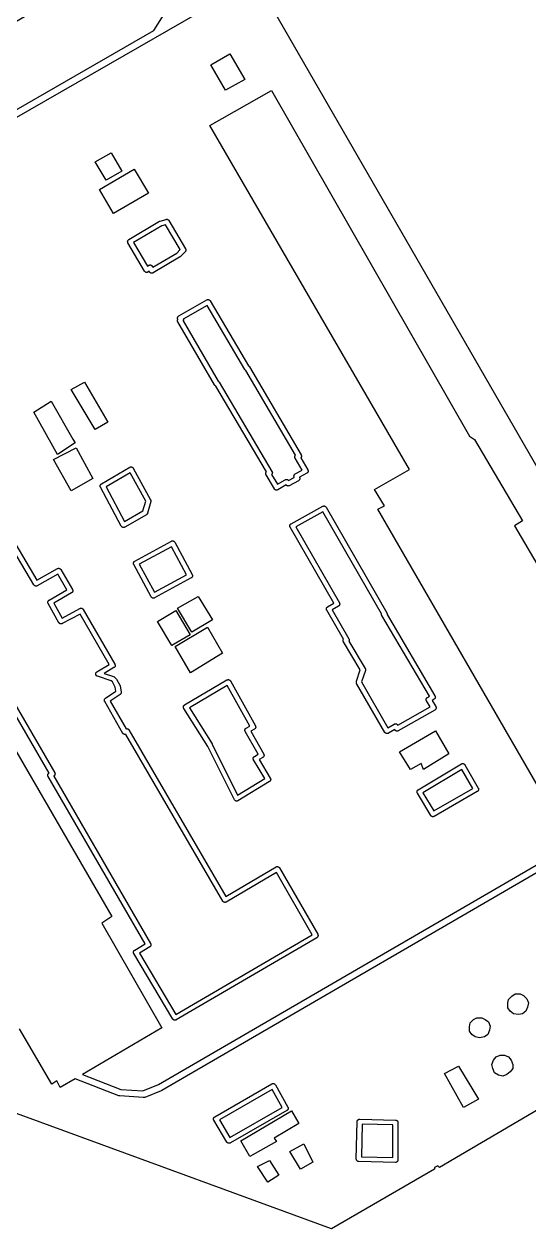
# Model space of a CAD drawing. Header units: millimetres. Extents: x 3 to 263, y 3 to 223.
# Drawn here: x 136.5 to 160.7, y 52.9 to 110.9 of the extents above; entities that cross this region are included whole.
import ezdxf

# ---------------------------------------------------------------- set-up
doc = ezdxf.new("R2010")
doc.units = ezdxf.units.MM
for name, color, linetype in [('CUT', 1, 'Continuous'), ('ENGRAVE_DARK', 7, 'Continuous'), ('ENGRAVE_LIGHT', 8, 'Continuous')]:
    doc.layers.add(name, color=color, linetype=linetype)

msp = doc.modelspace()

# ---------------------------------------------------------------- linework, layer by layer
at = {"layer": 'CUT'}
msp.add_lwpolyline([(172.52, 65.32), (156.44, 55.88), (156.36, 55.96), (156.2, 55.88), (156.2, 55.8), (151.24, 52.92), (125.48, 62.36), (123.16, 65.64), (121.24, 64.52), (119.16, 65.08), (117.88, 67.32), (115.8, 66.12), (113.64, 66.92), (104.84, 82.12), (104.36, 82.2), (103.72, 81.72), (102.84, 83.08), (97.48, 79.48)], dxfattribs=at)
at = {"layer": 'ENGRAVE_DARK'}
for points in [[(146.36, 109.48), (147.08, 108.24), (146.142, 107.732), (145.44, 108.96), (146.36, 109.48)], [(139.88, 104.28), (140.64, 104.72), (141.16, 103.84), (140.4, 103.4), (139.88, 104.28)], [(141.757, 103.924), (142.449, 102.771), (140.76, 101.8), (140.08, 102.96), (141.757, 103.924)], [(138.72, 93.32), (139.36, 93.68), (140.48, 91.76), (139.88, 91.4), (138.72, 93.32)], [(137.76, 92.76), (138.8, 90.94), (138.92, 90.76), (138.064, 90.189), (136.92, 92.24), (137.76, 92.76)], [(137.88, 89.96), (138.96, 90.52), (139.76, 89.04), (138.72, 88.44), (137.88, 89.96)], [(144.52, 81.64), (143.84, 82.8), (144.84, 83.36), (145.52, 82.24), (144.52, 81.64)], [(143.56, 81), (142.88, 82.16), (143.76, 82.68), (144.44, 81.52), (143.56, 81)], [(145.28, 81.88), (146, 80.64), (144.46, 79.692), (143.72, 80.96), (145.28, 81.88)], [(155.04, 75.04), (154.52, 75.88), (156.25, 76.893), (156.882, 75.786), (155.672, 75.041), (155.56, 75.32), (155.04, 75.04)], [(160.24, 63.24), (160, 63.28), (159.84, 63.4), (159.72, 63.56), (159.72, 63.8), (159.76, 63.96), (159.92, 64.12), (160.08, 64.24), (160.32, 64.24), (160.48, 64.16), (160.64, 64), (160.72, 63.8), (160.68, 63.6), (160.6, 63.4), (160.44, 63.28), (160.24, 63.24)], [(158.36, 62.12), (158.16, 62.16), (158, 62.28), (157.88, 62.44), (157.88, 62.64), (157.92, 62.84), (158.08, 63), (158.24, 63.08), (158.48, 63.08), (158.64, 63), (158.8, 62.88), (158.88, 62.68), (158.84, 62.48), (158.76, 62.28), (158.6, 62.16), (158.36, 62.12)], [(159.48, 60.28), (159.28, 60.32), (159.08, 60.44), (159, 60.64), (158.96, 60.84), (159.04, 61.04), (159.16, 61.2), (159.36, 61.28), (159.56, 61.28), (159.76, 61.2), (159.88, 61.04), (159.96, 60.84), (159.96, 60.64), (159.84, 60.48), (159.68, 60.36), (159.48, 60.28)], [(157.6, 58.76), (156.68, 60.4), (157.36, 60.76), (158.32, 59.16), (157.6, 58.76)], [(146.88, 57.16), (149.32, 58.6), (149.68, 58), (148.48, 57.28), (148.6, 57.12), (147.32, 56.4), (146.88, 57.16)], [(149.911, 57.018), (150.35, 56.14), (149.76, 55.8), (149.24, 56.64), (149.911, 57.018)], [(147.68, 55.92), (148.268, 56.214), (148.705, 55.51), (148.185, 55.163), (147.68, 55.92)]]:
    msp.add_lwpolyline(points, close=True, dxfattribs=at)
at = {"layer": 'ENGRAVE_LIGHT'}
for points in [[(143.252, 113.079), (142.301, 113.956), (140.967, 113.882), (129.654, 107.319), (128.928, 106.014), (129.146, 104.926), (130.099, 104.12), (131.437, 104.12), (142.702, 110.6), (142.704, 110.605), (143.472, 111.833), (143.252, 113.079)], [(162.68, 82.28), (163, 82.44), (166.68, 76.12), (161.8, 73.16), (153.48, 87.56), (153.8, 87.72), (153.32, 88.52), (155, 89.48), (145.4, 106.04), (148.36, 107.72), (157.88, 91.08), (158.12, 90.92), (160.44, 87), (160.04, 86.76), (162.68, 82.28)], [(144.235, 100.007), (144.231, 99.995), (144.226, 99.984), (144.22, 99.974), (144.213, 99.964), (144.205, 99.955), (143.965, 99.715), (143.958, 99.708), (143.95, 99.702), (143.941, 99.697), (142.661, 98.937), (142.651, 98.931), (142.64, 98.927), (142.629, 98.924), (142.618, 98.921), (142.606, 98.92), (142.595, 98.92), (142.583, 98.921), (142.572, 98.923), (142.561, 98.927), (142.55, 98.931), (142.54, 98.936), (142.53, 98.943), (142.521, 98.95), (142.512, 98.958), (142.505, 98.967), (142.498, 98.976), (142.493, 98.986), (142.477, 99.018), (142.432, 98.984), (142.422, 98.977), (142.412, 98.972), (142.401, 98.967), (142.389, 98.964), (142.378, 98.961), (142.366, 98.96), (142.354, 98.96), (142.342, 98.961), (142.331, 98.964), (142.319, 98.967), (142.308, 98.972), (142.298, 98.977), (142.288, 98.984), (142.279, 98.992), (142.271, 99), (142.263, 99.009), (142.257, 99.019), (141.457, 100.379), (141.451, 100.39), (141.447, 100.4), (141.443, 100.412), (141.441, 100.423), (141.44, 100.435), (141.44, 100.447), (141.441, 100.458), (141.444, 100.47), (141.447, 100.481), (141.452, 100.492), (141.457, 100.502), (141.464, 100.512), (141.471, 100.521), (141.48, 100.529), (141.489, 100.537), (141.499, 100.543), (142.979, 101.423), (142.988, 101.428), (142.997, 101.432), (143.007, 101.435), (143.287, 101.515), (143.299, 101.518), (143.311, 101.52), (143.323, 101.52), (143.335, 101.519), (143.347, 101.517), (143.359, 101.514), (143.37, 101.509), (143.381, 101.503), (143.391, 101.497), (143.4, 101.489), (143.409, 101.48), (143.417, 101.471), (143.423, 101.461), (144.223, 100.101), (144.229, 100.09), (144.234, 100.079), (144.237, 100.067), (144.239, 100.055), (144.24, 100.043), (144.24, 100.031), (144.238, 100.019), (144.235, 100.007)], [(142.479, 99.313), (142.49, 99.316), (142.501, 99.319), (142.513, 99.32), (142.524, 99.32), (142.536, 99.319), (142.548, 99.317), (142.559, 99.314), (142.57, 99.309), (142.58, 99.304), (142.59, 99.298), (142.599, 99.29), (142.607, 99.282), (142.615, 99.273), (142.622, 99.264), (142.627, 99.254), (142.65, 99.209), (143.806, 99.895), (143.969, 100.059), (143.264, 101.259), (143.088, 101.209), (141.724, 100.398), (142.395, 99.257), (142.448, 99.296), (142.458, 99.303), (142.468, 99.308), (142.479, 99.313)], [(143.843, 96.789), (143.847, 96.8), (143.852, 96.812), (143.857, 96.822), (143.864, 96.832), (143.872, 96.841), (143.881, 96.85), (143.89, 96.857), (143.9, 96.864), (145.245, 97.638), (145.255, 97.643), (145.266, 97.648), (145.277, 97.651), (145.289, 97.653), (145.3, 97.654), (145.312, 97.654), (145.324, 97.653), (145.335, 97.65), (145.346, 97.647), (145.357, 97.642), (145.367, 97.636), (145.377, 97.63), (145.386, 97.622), (145.394, 97.614), (145.402, 97.605), (145.408, 97.595), (147.249, 94.469), (147.252, 94.468), (147.262, 94.462), (147.272, 94.456), (147.281, 94.448), (147.29, 94.44), (147.297, 94.431), (147.304, 94.421), (149.784, 90.181), (149.789, 90.17), (149.793, 90.16), (149.797, 90.149), (149.799, 90.137), (149.8, 90.126), (149.8, 90.114), (149.799, 90.103), (149.797, 90.091), (149.793, 90.08), (149.789, 90.07), (149.784, 90.059), (149.777, 90.05), (149.77, 90.041), (149.765, 90.036), (150.103, 89.461), (150.109, 89.45), (150.113, 89.439), (150.117, 89.427), (150.119, 89.416), (150.12, 89.404), (150.12, 89.392), (150.118, 89.38), (150.116, 89.368), (150.112, 89.357), (150.107, 89.346), (150.101, 89.335), (150.094, 89.325), (150.086, 89.316), (150.077, 89.308), (150.068, 89.301), (150.057, 89.295), (149.706, 89.103), (149.714, 89.078), (149.717, 89.066), (149.719, 89.055), (149.72, 89.043), (149.72, 89.031), (149.718, 89.019), (149.715, 89.007), (149.712, 88.996), (149.707, 88.985), (149.701, 88.975), (149.694, 88.965), (149.686, 88.956), (149.677, 88.948), (149.668, 88.941), (149.657, 88.935), (149.217, 88.695), (149.207, 88.689), (149.196, 88.685), (149.184, 88.682), (149.172, 88.681), (149.161, 88.68), (149.149, 88.681), (149.137, 88.682), (149.126, 88.685), (149.114, 88.689), (149.104, 88.694), (149.093, 88.7), (149.084, 88.707), (149.075, 88.715), (149.061, 88.73), (148.66, 88.496), (148.65, 88.491), (148.639, 88.487), (148.628, 88.483), (148.616, 88.481), (148.605, 88.48), (148.593, 88.48), (148.581, 88.481), (148.57, 88.484), (148.558, 88.487), (148.548, 88.492), (148.537, 88.498), (148.528, 88.504), (148.519, 88.512), (148.51, 88.52), (148.503, 88.529), (148.497, 88.539), (148.097, 89.219), (148.091, 89.229), (148.087, 89.24), (148.084, 89.251), (148.081, 89.263), (148.08, 89.274), (148.08, 89.286), (148.081, 89.297), (148.083, 89.308), (148.087, 89.32), (148.091, 89.33), (148.096, 89.341), (148.103, 89.35), (148.11, 89.359), (148.115, 89.364), (145.676, 93.493), (145.673, 93.495), (145.663, 93.5), (145.653, 93.507), (145.643, 93.515), (145.635, 93.523), (145.628, 93.533), (145.621, 93.543), (143.856, 96.58), (143.851, 96.59), (143.846, 96.602), (143.843, 96.613), (143.841, 96.625), (143.84, 96.637), (143.84, 96.649), (143.842, 96.661), (143.845, 96.673), (143.849, 96.685), (143.854, 96.696), (143.856, 96.7), (143.853, 96.706), (143.848, 96.717), (143.844, 96.729), (143.842, 96.741), (143.84, 96.753), (143.84, 96.765), (143.841, 96.777), (143.843, 96.789)], [(145.847, 93.676), (148.383, 89.381), (148.389, 89.371), (148.393, 89.36), (148.396, 89.349), (148.399, 89.338), (148.4, 89.326), (148.4, 89.315), (148.399, 89.303), (148.397, 89.292), (148.393, 89.281), (148.389, 89.27), (148.384, 89.26), (148.377, 89.25), (148.37, 89.241), (148.365, 89.236), (148.643, 88.764), (149.02, 88.984), (149.03, 88.989), (149.042, 88.994), (149.053, 88.997), (149.065, 88.999), (149.077, 89), (149.089, 89), (149.101, 88.998), (149.113, 88.995), (149.125, 88.991), (149.136, 88.986), (149.146, 88.98), (149.156, 88.973), (149.165, 88.965), (149.181, 88.948), (149.454, 89.097), (149.446, 89.122), (149.443, 89.134), (149.441, 89.145), (149.44, 89.157), (149.44, 89.169), (149.442, 89.181), (149.445, 89.193), (149.448, 89.204), (149.453, 89.215), (149.459, 89.225), (149.466, 89.235), (149.474, 89.244), (149.483, 89.252), (149.492, 89.259), (149.503, 89.265), (149.834, 89.446), (149.497, 90.019), (149.491, 90.029), (149.487, 90.04), (149.484, 90.051), (149.481, 90.063), (149.48, 90.074), (149.48, 90.086), (149.481, 90.097), (149.483, 90.108), (149.487, 90.12), (149.491, 90.13), (149.496, 90.141), (149.503, 90.15), (149.51, 90.159), (149.515, 90.164), (147.132, 94.239), (147.129, 94.24), (147.119, 94.246), (147.109, 94.253), (147.1, 94.26), (147.092, 94.269), (147.084, 94.278), (147.078, 94.288), (145.261, 97.371), (144.116, 96.711), (144.118, 96.701), (144.12, 96.69), (144.12, 96.678), (144.119, 96.666), (144.117, 96.655), (144.114, 96.644), (144.11, 96.633), (144.107, 96.626), (145.793, 93.724), (145.795, 93.723), (145.806, 93.718), (145.816, 93.711), (145.825, 93.703), (145.833, 93.695), (145.841, 93.686), (145.847, 93.676)], [(141.643, 89.592), (141.654, 89.587), (141.664, 89.581), (141.674, 89.574), (141.683, 89.566), (141.691, 89.558), (141.699, 89.548), (141.705, 89.538), (142.545, 88.018), (142.55, 88.007), (142.554, 87.997), (142.557, 87.985), (142.559, 87.974), (142.56, 87.962), (142.56, 87.95), (142.558, 87.938), (142.555, 87.927), (142.395, 87.367), (142.392, 87.356), (142.387, 87.346), (142.381, 87.336), (142.375, 87.326), (142.367, 87.317), (142.359, 87.309), (142.35, 87.302), (142.34, 87.296), (141.3, 86.696), (141.289, 86.691), (141.278, 86.686), (141.266, 86.683), (141.255, 86.681), (141.243, 86.68), (141.231, 86.68), (141.219, 86.682), (141.207, 86.685), (141.196, 86.689), (141.185, 86.694), (141.174, 86.7), (141.164, 86.707), (141.156, 86.715), (141.147, 86.724), (141.14, 86.733), (141.134, 86.744), (140.134, 88.624), (140.129, 88.634), (140.125, 88.645), (140.122, 88.656), (140.121, 88.667), (140.12, 88.679), (140.12, 88.69), (140.122, 88.701), (140.125, 88.713), (140.128, 88.723), (140.133, 88.734), (140.138, 88.744), (140.145, 88.753), (140.152, 88.762), (140.161, 88.77), (140.17, 88.777), (140.179, 88.783), (141.539, 89.583), (141.55, 89.589), (141.561, 89.593), (141.572, 89.597), (141.584, 89.599), (141.596, 89.6), (141.608, 89.6), (141.62, 89.598), (141.632, 89.596), (141.643, 89.592)], [(142.311, 87.945), (141.555, 89.314), (140.4, 88.635), (141.288, 86.966), (142.178, 87.48), (142.311, 87.945)], [(151.001, 82.779), (151.004, 82.79), (151.007, 82.801), (151.012, 82.812), (151.017, 82.822), (151.024, 82.832), (151.031, 82.841), (151.04, 82.849), (151.049, 82.856), (151.058, 82.863), (151.357, 83.042), (149.256, 86.7), (149.251, 86.711), (149.246, 86.722), (149.243, 86.733), (149.241, 86.745), (149.24, 86.757), (149.24, 86.769), (149.242, 86.781), (149.244, 86.792), (149.248, 86.804), (149.253, 86.814), (149.259, 86.825), (149.266, 86.834), (149.274, 86.843), (149.282, 86.852), (149.292, 86.859), (149.302, 86.865), (150.822, 87.705), (150.832, 87.71), (150.843, 87.714), (150.855, 87.717), (150.866, 87.719), (150.878, 87.72), (150.889, 87.72), (150.901, 87.718), (150.912, 87.716), (150.923, 87.712), (150.934, 87.707), (150.944, 87.701), (150.954, 87.695), (150.962, 87.687), (150.971, 87.679), (150.978, 87.67), (150.984, 87.66), (153.904, 82.58), (153.909, 82.569), (153.914, 82.558), (153.917, 82.547), (153.919, 82.535), (153.92, 82.523), (153.92, 82.512), (153.918, 82.5), (153.917, 82.494), (156.223, 78.581), (156.229, 78.571), (156.233, 78.56), (156.237, 78.548), (156.239, 78.537), (156.24, 78.525), (156.24, 78.514), (156.239, 78.502), (156.236, 78.49), (156.233, 78.479), (156.228, 78.468), (156.223, 78.458), (156.216, 78.448), (156.209, 78.439), (156.201, 78.431), (156.191, 78.424), (156.182, 78.417), (156.085, 78.359), (156.263, 78.062), (156.269, 78.051), (156.273, 78.04), (156.277, 78.029), (156.279, 78.017), (156.28, 78.005), (156.28, 77.993), (156.279, 77.981), (156.276, 77.97), (156.272, 77.958), (156.268, 77.947), (156.262, 77.937), (156.255, 77.927), (156.247, 77.918), (156.239, 77.909), (156.229, 77.902), (156.219, 77.896), (154.459, 76.896), (154.449, 76.89), (154.437, 76.886), (154.426, 76.883), (154.414, 76.881), (154.402, 76.88), (154.39, 76.88), (154.378, 76.882), (154.366, 76.885), (154.355, 76.889), (154.344, 76.894), (154.334, 76.9), (154.324, 76.907), (154.315, 76.915), (154.307, 76.924), (154.3, 76.933), (154.284, 76.958), (153.982, 76.777), (153.971, 76.771), (153.96, 76.767), (153.949, 76.764), (153.937, 76.761), (153.925, 76.76), (153.913, 76.76), (153.902, 76.761), (153.89, 76.764), (153.879, 76.767), (153.868, 76.772), (153.857, 76.778), (153.847, 76.785), (153.838, 76.792), (153.83, 76.801), (153.822, 76.81), (153.816, 76.82), (152.456, 79.18), (152.451, 79.19), (152.447, 79.201), (152.443, 79.211), (152.441, 79.222), (152.44, 79.234), (152.44, 79.245), (152.441, 79.256), (152.443, 79.267), (152.446, 79.278), (152.629, 79.826), (151.817, 81.178), (151.811, 81.189), (151.807, 81.2), (151.803, 81.212), (151.801, 81.223), (151.8, 81.235), (151.8, 81.247), (151.802, 81.259), (151.804, 81.271), (151.808, 81.283), (151.813, 81.294), (151.819, 81.304), (151.819, 81.305), (151.016, 82.7), (151.011, 82.71), (151.006, 82.721), (151.003, 82.732), (151.001, 82.744), (151, 82.756), (151, 82.767), (151.001, 82.779)], [(152.879, 79.824), (152.877, 79.813), (152.874, 79.802), (152.691, 79.253), (153.963, 77.046), (154.258, 77.223), (154.268, 77.228), (154.279, 77.233), (154.29, 77.236), (154.301, 77.238), (154.312, 77.24), (154.324, 77.24), (154.335, 77.239), (154.346, 77.237), (154.357, 77.234), (154.368, 77.23), (154.378, 77.225), (154.388, 77.219), (154.397, 77.212), (154.405, 77.204), (154.413, 77.196), (154.42, 77.187), (154.438, 77.16), (155.994, 78.044), (155.817, 78.338), (155.812, 78.349), (155.807, 78.36), (155.804, 78.371), (155.801, 78.382), (155.8, 78.394), (155.8, 78.406), (155.801, 78.418), (155.804, 78.429), (155.807, 78.44), (155.811, 78.451), (155.817, 78.462), (155.824, 78.471), (155.831, 78.481), (155.839, 78.489), (155.848, 78.496), (155.858, 78.503), (155.956, 78.562), (153.668, 82.443), (153.663, 82.454), (153.658, 82.465), (153.655, 82.476), (153.653, 82.488), (153.652, 82.5), (153.652, 82.512), (153.653, 82.524), (153.655, 82.532), (150.835, 87.438), (149.525, 86.714), (151.624, 83.06), (151.629, 83.049), (151.634, 83.039), (151.637, 83.027), (151.639, 83.016), (151.64, 83.004), (151.64, 82.993), (151.639, 82.981), (151.636, 82.97), (151.633, 82.959), (151.628, 82.948), (151.623, 82.938), (151.616, 82.928), (151.609, 82.919), (151.6, 82.911), (151.591, 82.904), (151.582, 82.897), (151.283, 82.718), (152.081, 81.331), (152.086, 81.321), (152.091, 81.31), (152.094, 81.298), (152.096, 81.286), (152.097, 81.275), (152.097, 81.263), (152.095, 81.251), (152.093, 81.239), (152.089, 81.228), (152.084, 81.217), (152.079, 81.208), (152.863, 79.902), (152.868, 79.892), (152.873, 79.881), (152.876, 79.87), (152.879, 79.859), (152.88, 79.847), (152.88, 79.836), (152.879, 79.824)], [(142.635, 83.289), (142.624, 83.294), (142.614, 83.3), (142.604, 83.307), (142.595, 83.315), (142.588, 83.324), (142.58, 83.333), (142.574, 83.343), (141.734, 84.903), (141.729, 84.914), (141.725, 84.925), (141.722, 84.936), (141.721, 84.948), (141.72, 84.959), (141.721, 84.971), (141.722, 84.983), (141.725, 84.994), (141.729, 85.005), (141.734, 85.016), (141.74, 85.026), (141.747, 85.035), (141.755, 85.044), (141.763, 85.052), (141.773, 85.059), (141.783, 85.065), (143.543, 86.025), (143.553, 86.03), (143.564, 86.035), (143.576, 86.038), (143.587, 86.039), (143.599, 86.04), (143.611, 86.039), (143.623, 86.038), (143.634, 86.035), (143.645, 86.031), (143.656, 86.026), (143.666, 86.02), (143.676, 86.013), (143.685, 86.005), (143.692, 85.996), (143.7, 85.987), (143.706, 85.977), (144.546, 84.417), (144.551, 84.406), (144.555, 84.395), (144.558, 84.384), (144.559, 84.372), (144.56, 84.361), (144.559, 84.349), (144.558, 84.337), (144.555, 84.326), (144.551, 84.315), (144.546, 84.304), (144.54, 84.294), (144.533, 84.285), (144.525, 84.276), (144.517, 84.268), (144.507, 84.261), (144.497, 84.255), (142.737, 83.295), (142.727, 83.29), (142.716, 83.285), (142.704, 83.282), (142.693, 83.281), (142.681, 83.28), (142.669, 83.281), (142.657, 83.282), (142.646, 83.285), (142.635, 83.289)], [(144.278, 84.408), (143.552, 85.757), (142.002, 84.912), (142.728, 83.563), (144.278, 84.408)], [(146.656, 73.516), (146.645, 73.52), (146.634, 73.524), (146.623, 73.529), (146.614, 73.536), (146.604, 73.543), (146.596, 73.551), (146.588, 73.56), (146.582, 73.569), (146.576, 73.58), (145.295, 76.141), (144.138, 77.976), (144.133, 77.986), (144.128, 77.997), (144.124, 78.009), (144.122, 78.021), (144.12, 78.033), (144.12, 78.045), (144.121, 78.057), (144.123, 78.068), (144.127, 78.08), (144.131, 78.091), (144.137, 78.102), (144.144, 78.112), (144.151, 78.121), (144.16, 78.129), (144.169, 78.137), (144.179, 78.143), (146.219, 79.343), (146.23, 79.349), (146.241, 79.353), (146.252, 79.357), (146.264, 79.359), (146.276, 79.36), (146.288, 79.36), (146.3, 79.358), (146.312, 79.356), (146.323, 79.352), (146.334, 79.347), (146.344, 79.341), (146.354, 79.334), (146.363, 79.327), (146.371, 79.318), (146.379, 79.308), (146.385, 79.298), (147.585, 77.138), (147.59, 77.128), (147.594, 77.117), (147.597, 77.106), (147.599, 77.094), (147.6, 77.082), (147.6, 77.071), (147.598, 77.059), (147.596, 77.048), (147.592, 77.037), (147.587, 77.026), (147.581, 77.016), (147.575, 77.006), (147.567, 76.997), (147.559, 76.989), (147.549, 76.982), (147.54, 76.976), (147.363, 76.875), (147.984, 75.779), (147.99, 75.769), (147.994, 75.758), (147.997, 75.746), (147.999, 75.735), (148, 75.723), (148, 75.711), (147.998, 75.7), (147.996, 75.688), (147.992, 75.677), (147.987, 75.666), (147.982, 75.656), (147.975, 75.646), (147.967, 75.638), (147.959, 75.629), (147.949, 75.622), (147.94, 75.616), (147.766, 75.517), (148.303, 74.622), (148.308, 74.611), (148.313, 74.601), (148.316, 74.589), (148.319, 74.578), (148.32, 74.566), (148.32, 74.555), (148.319, 74.543), (148.317, 74.531), (148.313, 74.52), (148.309, 74.509), (148.303, 74.499), (148.297, 74.489), (148.289, 74.48), (148.281, 74.472), (148.272, 74.464), (148.263, 74.458), (146.746, 73.531), (146.736, 73.525), (146.725, 73.521), (146.714, 73.517), (146.702, 73.515), (146.691, 73.513), (146.679, 73.513), (146.667, 73.514), (146.656, 73.516)], [(147.48, 75.567), (147.481, 75.579), (147.484, 75.59), (147.487, 75.602), (147.492, 75.613), (147.498, 75.623), (147.505, 75.633), (147.512, 75.642), (147.521, 75.65), (147.53, 75.658), (147.54, 75.664), (147.717, 75.765), (147.096, 76.861), (147.09, 76.871), (147.086, 76.882), (147.083, 76.894), (147.081, 76.905), (147.08, 76.917), (147.08, 76.929), (147.082, 76.94), (147.084, 76.952), (147.088, 76.963), (147.093, 76.974), (147.098, 76.984), (147.105, 76.994), (147.113, 77.002), (147.121, 77.011), (147.131, 77.018), (147.14, 77.024), (147.318, 77.125), (146.235, 79.074), (144.408, 77.999), (145.502, 76.264), (145.507, 76.254), (146.732, 73.804), (148.036, 74.6), (147.497, 75.498), (147.491, 75.509), (147.487, 75.52), (147.483, 75.531), (147.481, 75.543), (147.48, 75.555), (147.48, 75.567)], [(158.316, 74.049), (158.312, 74.037), (158.308, 74.027), (158.302, 74.016), (158.295, 74.007), (158.287, 73.998), (158.279, 73.99), (158.27, 73.982), (158.26, 73.976), (156.18, 72.776), (156.17, 72.771), (156.159, 72.766), (156.147, 72.763), (156.136, 72.761), (156.124, 72.76), (156.113, 72.76), (156.101, 72.762), (156.09, 72.764), (156.078, 72.767), (156.068, 72.772), (156.057, 72.778), (156.048, 72.784), (156.039, 72.792), (156.031, 72.8), (156.023, 72.809), (156.017, 72.819), (155.377, 73.899), (155.371, 73.909), (155.367, 73.92), (155.363, 73.931), (155.361, 73.943), (155.36, 73.955), (155.36, 73.966), (155.361, 73.978), (155.364, 73.99), (155.367, 74.001), (155.372, 74.012), (155.377, 74.022), (155.384, 74.032), (155.391, 74.041), (155.4, 74.049), (155.409, 74.057), (155.419, 74.063), (157.499, 75.303), (157.509, 75.309), (157.52, 75.313), (157.532, 75.317), (157.543, 75.319), (157.555, 75.32), (157.567, 75.32), (157.579, 75.319), (157.591, 75.316), (157.602, 75.312), (157.613, 75.308), (157.623, 75.302), (157.633, 75.295), (157.642, 75.288), (157.65, 75.279), (157.658, 75.27), (157.664, 75.26), (158.304, 74.14), (158.31, 74.129), (158.314, 74.118), (158.317, 74.107), (158.319, 74.095), (158.32, 74.084), (158.32, 74.072), (158.318, 74.06), (158.316, 74.049)], [(158.037, 74.124), (157.516, 75.034), (155.644, 73.918), (156.163, 73.043), (158.037, 74.124)], [(145.573, 58.242), (145.576, 58.253), (145.581, 58.264), (145.587, 58.275), (145.593, 58.284), (145.601, 58.294), (145.61, 58.302), (145.619, 58.309), (145.629, 58.316), (148.38, 59.904), (148.391, 59.909), (148.402, 59.914), (148.413, 59.917), (148.425, 59.919), (148.437, 59.92), (148.449, 59.92), (148.46, 59.918), (148.472, 59.916), (148.483, 59.912), (148.494, 59.907), (148.505, 59.901), (148.514, 59.894), (148.523, 59.886), (148.531, 59.878), (148.539, 59.868), (148.545, 59.858), (149.145, 58.778), (149.15, 58.768), (149.154, 58.757), (149.157, 58.746), (149.159, 58.734), (149.16, 58.722), (149.16, 58.711), (149.158, 58.699), (149.156, 58.688), (149.152, 58.677), (149.147, 58.666), (149.141, 58.656), (149.135, 58.646), (149.127, 58.637), (149.119, 58.629), (149.11, 58.622), (149.1, 58.616), (146.38, 57.056), (146.369, 57.051), (146.359, 57.046), (146.347, 57.043), (146.336, 57.041), (146.324, 57.04), (146.313, 57.04), (146.301, 57.041), (146.29, 57.044), (146.279, 57.047), (146.268, 57.052), (146.258, 57.057), (146.248, 57.064), (146.239, 57.071), (146.231, 57.08), (146.224, 57.089), (146.217, 57.098), (145.586, 58.15), (145.58, 58.161), (145.576, 58.172), (145.572, 58.183), (145.57, 58.195), (145.569, 58.206), (145.569, 58.218), (145.57, 58.23), (145.573, 58.242)], [(145.855, 58.169), (146.362, 57.323), (148.878, 58.765), (148.394, 59.635), (145.855, 58.169)], [(152.473, 56.197), (152.466, 56.206), (152.459, 56.216), (152.453, 56.226), (152.448, 56.237), (152.444, 56.248), (152.442, 56.259), (152.44, 56.271), (152.44, 56.283), (152.48, 58.083), (152.481, 58.094), (152.483, 58.106), (152.486, 58.117), (152.49, 58.128), (152.495, 58.139), (152.502, 58.149), (152.509, 58.158), (152.517, 58.167), (152.526, 58.174), (152.536, 58.181), (152.546, 58.187), (152.557, 58.192), (152.568, 58.196), (152.579, 58.198), (152.591, 58.2), (152.603, 58.2), (154.323, 58.16), (154.334, 58.159), (154.346, 58.157), (154.357, 58.154), (154.368, 58.15), (154.378, 58.145), (154.388, 58.139), (154.397, 58.132), (154.406, 58.124), (154.414, 58.115), (154.42, 58.106), (154.426, 58.096), (154.431, 58.085), (154.435, 58.074), (154.438, 58.063), (154.439, 58.052), (154.44, 58.04), (154.44, 56.24), (154.439, 56.228), (154.438, 56.216), (154.435, 56.205), (154.431, 56.193), (154.425, 56.183), (154.419, 56.172), (154.412, 56.163), (154.404, 56.154), (154.395, 56.146), (154.385, 56.139), (154.375, 56.133), (154.364, 56.128), (154.353, 56.125), (154.341, 56.122), (154.329, 56.12), (154.317, 56.12), (152.557, 56.16), (152.546, 56.161), (152.534, 56.163), (152.523, 56.166), (152.512, 56.17), (152.501, 56.175), (152.491, 56.182), (152.482, 56.189), (152.473, 56.197)], [(152.683, 56.397), (154.2, 56.363), (154.2, 57.923), (152.717, 57.957), (152.683, 56.397)]]:
    msp.add_lwpolyline(points, close=True, dxfattribs=at)
for points in [[(146.416, 112.368), (131.56, 103.821), (128.539, 102.075), (128.533, 102.07), (128.52, 102.061), (128.506, 102.054), (128.499, 102.052), (119.833, 97.041), (119.005, 95.76), (119.156, 94.25), (119.335, 93.941), (124.04, 96.68), (140.68, 67.96), (140.2, 67.64), (143.08, 62.6), (139.271, 60.352), (141.115, 59.638), (142.175, 59.562), (142.175, 59.562), (142.93, 59.864), (167.934, 74.404)], [(168.04, 77.64), (148.52, 111.48)], [(134.245, 88.917), (137.077, 84.142), (138.06, 84.704), (138.071, 84.709), (138.082, 84.714), (138.093, 84.717), (138.105, 84.719), (138.116, 84.72), (138.128, 84.72), (138.14, 84.718), (138.151, 84.716), (138.151, 84.716), (138.162, 84.712), (138.173, 84.708), (138.183, 84.702), (138.193, 84.695), (138.202, 84.688), (138.21, 84.679), (138.217, 84.67), (138.224, 84.66), (138.784, 83.7), (138.789, 83.69), (138.793, 83.679), (138.797, 83.668), (138.799, 83.656), (138.8, 83.644), (138.8, 83.633), (138.798, 83.621), (138.796, 83.609), (138.792, 83.598), (138.788, 83.587), (138.782, 83.577), (138.776, 83.567), (138.768, 83.558), (138.76, 83.55), (138.75, 83.543), (138.74, 83.536), (137.883, 83.036), (138.286, 82.322), (139.143, 82.786), (139.153, 82.791), (139.164, 82.795), (139.175, 82.797), (139.187, 82.799), (139.198, 82.8), (139.21, 82.8), (139.221, 82.798), (139.233, 82.795), (139.244, 82.792), (139.254, 82.787), (139.264, 82.781), (139.274, 82.775), (139.283, 82.767), (139.291, 82.759), (139.298, 82.75), (139.304, 82.74), (140.824, 80.1), (140.829, 80.089), (140.834, 80.079), (140.837, 80.067), (140.839, 80.056), (140.84, 80.044), (140.84, 80.032), (140.838, 80.021), (140.836, 80.009), (140.832, 79.998), (140.828, 79.987), (140.822, 79.977), (140.815, 79.967), (140.808, 79.958), (140.799, 79.95), (140.79, 79.943), (140.78, 79.936), (140.311, 79.663), (140.758, 79.514), (140.768, 79.51), (140.778, 79.505), (140.788, 79.499), (140.797, 79.492), (140.805, 79.485), (140.885, 79.405), (140.892, 79.397), (140.899, 79.389), (140.904, 79.38), (141.064, 79.1), (141.069, 79.09), (141.073, 79.08), (141.076, 79.07), (141.078, 79.06), (141.128, 78.76), (141.13, 78.748), (141.13, 78.737), (141.129, 78.725), (141.127, 78.714), (141.124, 78.703), (141.12, 78.692), (141.115, 78.682), (141.109, 78.672), (141.102, 78.663), (141.094, 78.655), (141.086, 78.647), (141.077, 78.64), (140.6, 78.323), (141.366, 76.995), (141.373, 76.997), (141.384, 76.999), (141.396, 77), (141.408, 77), (141.419, 76.998), (141.431, 76.996), (141.442, 76.992), (141.453, 76.988), (141.463, 76.982), (141.473, 76.975), (141.482, 76.968), (141.49, 76.959), (141.497, 76.95), (141.504, 76.94), (146.164, 68.923), (148.579, 70.343), (148.59, 70.349), (148.601, 70.353), (148.612, 70.357), (148.624, 70.359), (148.635, 70.36), (148.647, 70.36), (148.659, 70.358), (148.671, 70.356), (148.682, 70.352), (148.693, 70.348), (148.703, 70.342), (148.713, 70.335), (148.722, 70.328), (148.73, 70.319), (148.738, 70.31), (148.744, 70.3), (150.584, 67.1), (150.589, 67.089), (150.594, 67.078), (150.597, 67.067), (150.599, 67.056), (150.6, 67.044), (150.6, 67.032), (150.598, 67.021), (150.596, 67.009), (150.592, 66.998), (150.588, 66.987), (150.582, 66.977), (150.576, 66.967), (150.568, 66.958), (150.56, 66.95), (150.55, 66.943), (150.541, 66.936), (143.781, 62.976), (143.77, 62.971), (143.759, 62.967), (143.748, 62.963), (143.737, 62.961), (143.725, 62.96), (143.713, 62.96), (143.702, 62.961), (143.69, 62.964), (143.679, 62.967), (143.668, 62.972), (143.658, 62.977), (143.648, 62.984), (143.639, 62.991), (143.631, 63), (143.623, 63.009), (143.617, 63.019), (141.737, 66.179), (141.731, 66.189), (141.727, 66.2), (141.723, 66.211), (141.721, 66.223), (141.72, 66.235), (141.72, 66.247), (141.721, 66.258), (141.724, 66.27), (141.727, 66.281), (141.732, 66.292), (141.737, 66.302), (141.744, 66.312), (141.752, 66.321), (141.76, 66.33), (141.769, 66.337), (141.779, 66.343), (142.28, 66.638), (137.616, 74.7), (137.611, 74.71), (137.606, 74.721), (137.603, 74.733), (137.601, 74.744), (137.6, 74.756), (137.6, 74.768), (137.602, 74.78), (137.604, 74.791), (137.608, 74.802), (137.612, 74.813), (137.618, 74.823), (137.625, 74.833), (137.632, 74.842), (137.641, 74.85), (137.65, 74.858), (137.66, 74.864), (137.662, 74.865), (133.467, 82.1)], [(133.614, 82.325), (137.93, 74.881), (137.935, 74.871), (137.94, 74.86), (137.943, 74.849), (137.945, 74.837), (137.946, 74.825), (137.946, 74.813), (137.945, 74.802), (137.942, 74.79), (137.938, 74.779), (137.934, 74.768), (137.928, 74.758), (137.921, 74.748), (137.914, 74.739), (137.905, 74.731), (137.896, 74.724), (137.886, 74.717), (137.884, 74.716), (142.547, 66.655), (142.552, 66.644), (142.557, 66.634), (142.56, 66.622), (142.562, 66.611), (142.563, 66.599), (142.563, 66.587), (142.562, 66.576), (142.559, 66.564), (142.556, 66.553), (142.551, 66.542), (142.545, 66.532), (142.539, 66.522), (142.531, 66.513), (142.523, 66.505), (142.514, 66.498), (142.504, 66.491), (142.005, 66.198), (143.762, 63.244), (150.317, 67.083), (148.596, 70.075), (146.182, 68.655), (146.171, 68.649), (146.16, 68.645), (146.149, 68.642), (146.137, 68.639), (146.126, 68.638), (146.114, 68.638), (146.102, 68.64), (146.091, 68.642), (146.079, 68.646), (146.068, 68.65), (146.058, 68.656), (146.048, 68.663), (146.039, 68.67), (146.031, 68.679), (146.024, 68.688), (146.017, 68.698), (141.355, 76.719), (141.347, 76.717), (141.336, 76.715), (141.324, 76.714), (141.312, 76.714), (141.301, 76.716), (141.289, 76.718), (141.278, 76.722), (141.267, 76.727), (141.257, 76.732), (141.247, 76.739), (141.238, 76.747), (141.23, 76.755), (141.223, 76.764), (141.216, 76.774), (140.336, 78.3), (140.331, 78.311), (140.326, 78.322), (140.323, 78.334), (140.321, 78.345), (140.32, 78.357), (140.32, 78.369), (140.322, 78.381), (140.325, 78.393), (140.329, 78.405), (140.334, 78.415), (140.34, 78.426), (140.347, 78.436), (140.355, 78.445), (140.364, 78.453), (140.373, 78.46), (140.879, 78.797), (140.845, 78.999), (140.704, 79.247), (140.655, 79.295), (139.984, 79.519), (139.973, 79.523), (139.962, 79.529), (139.952, 79.535), (139.943, 79.543), (139.934, 79.551), (139.926, 79.56), (139.92, 79.57), (139.914, 79.58), (139.909, 79.591), (139.906, 79.603), (139.903, 79.614), (139.902, 79.626), (139.902, 79.638), (139.903, 79.65), (139.905, 79.662), (139.909, 79.673), (139.913, 79.684), (139.919, 79.695), (139.926, 79.705), (139.934, 79.714), (139.942, 79.722), (139.951, 79.73), (139.961, 79.736), (140.556, 80.084), (139.154, 82.519), (138.297, 82.054), (138.287, 82.049), (138.276, 82.045), (138.264, 82.043), (138.253, 82.041), (138.241, 82.04), (138.23, 82.04), (138.218, 82.042), (138.207, 82.045), (138.196, 82.048), (138.185, 82.053), (138.175, 82.059), (138.166, 82.066), (138.157, 82.073), (138.149, 82.082), (138.142, 82.091), (138.136, 82.101), (137.616, 83.021), (137.61, 83.031), (137.606, 83.042), (137.603, 83.054), (137.601, 83.065), (137.6, 83.077), (137.6, 83.088), (137.602, 83.1), (137.604, 83.111), (137.608, 83.122), (137.612, 83.133), (137.618, 83.143), (137.625, 83.153), (137.632, 83.162), (137.641, 83.17), (137.65, 83.177), (137.66, 83.184), (138.516, 83.683), (138.076, 84.437), (137.094, 83.875), (137.084, 83.87), (137.073, 83.866), (137.062, 83.863), (137.05, 83.861), (137.038, 83.86), (137.027, 83.86), (137.015, 83.861), (137.015, 83.861), (137.004, 83.864), (136.993, 83.867), (136.982, 83.872), (136.972, 83.877), (136.962, 83.884), (136.953, 83.891), (136.945, 83.9), (136.938, 83.909), (136.931, 83.918), (133.977, 88.899)], [(168.093, 74.126), (143.08, 59.582), (143.077, 59.58), (143.074, 59.578), (143.07, 59.576), (143.066, 59.574), (143.063, 59.573), (143.059, 59.571), (142.259, 59.251), (142.246, 59.247), (142.232, 59.243), (142.217, 59.241), (142.203, 59.24), (142.189, 59.24), (141.069, 59.32), (141.053, 59.322), (141.037, 59.326), (141.022, 59.331), (138.92, 60.145), (138.2, 59.72), (138.04, 60.04), (137.8, 59.88), (136.238, 62.549)]]:
    msp.add_lwpolyline(points, dxfattribs=at)

doc.saveas('drawing.dxf')
